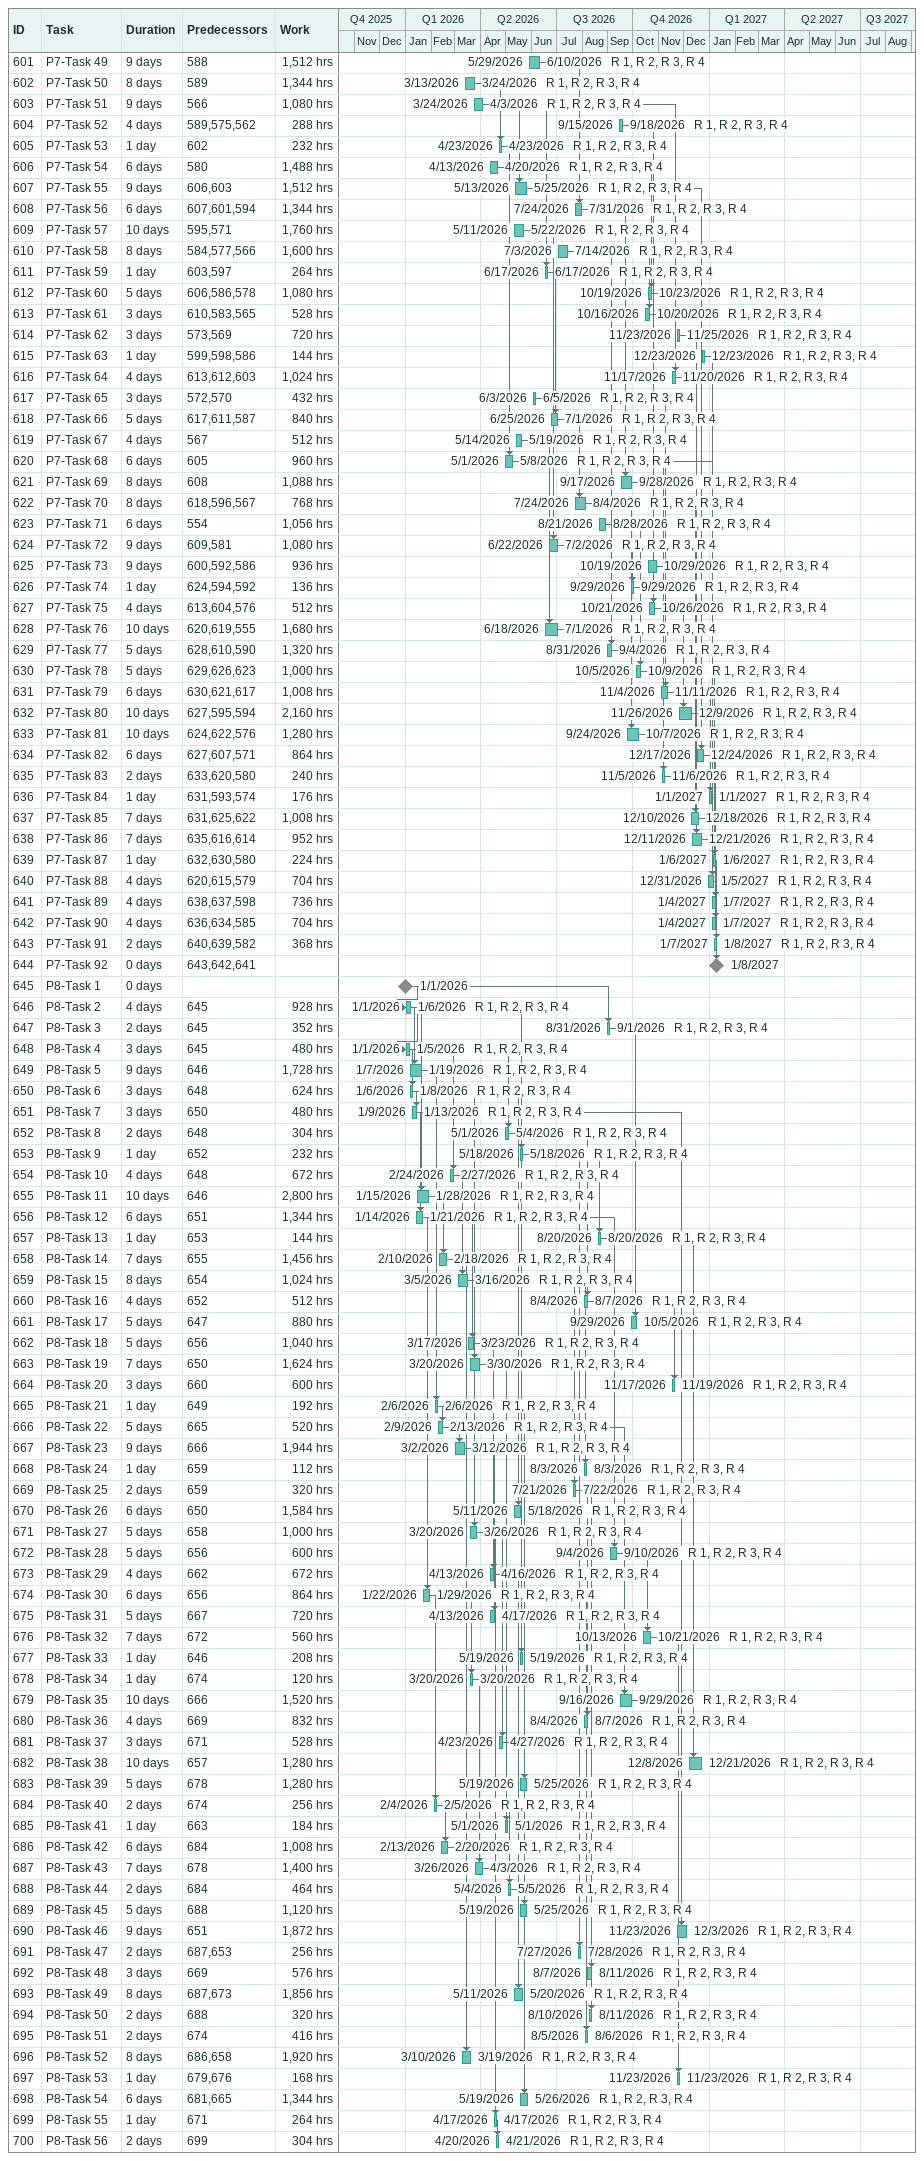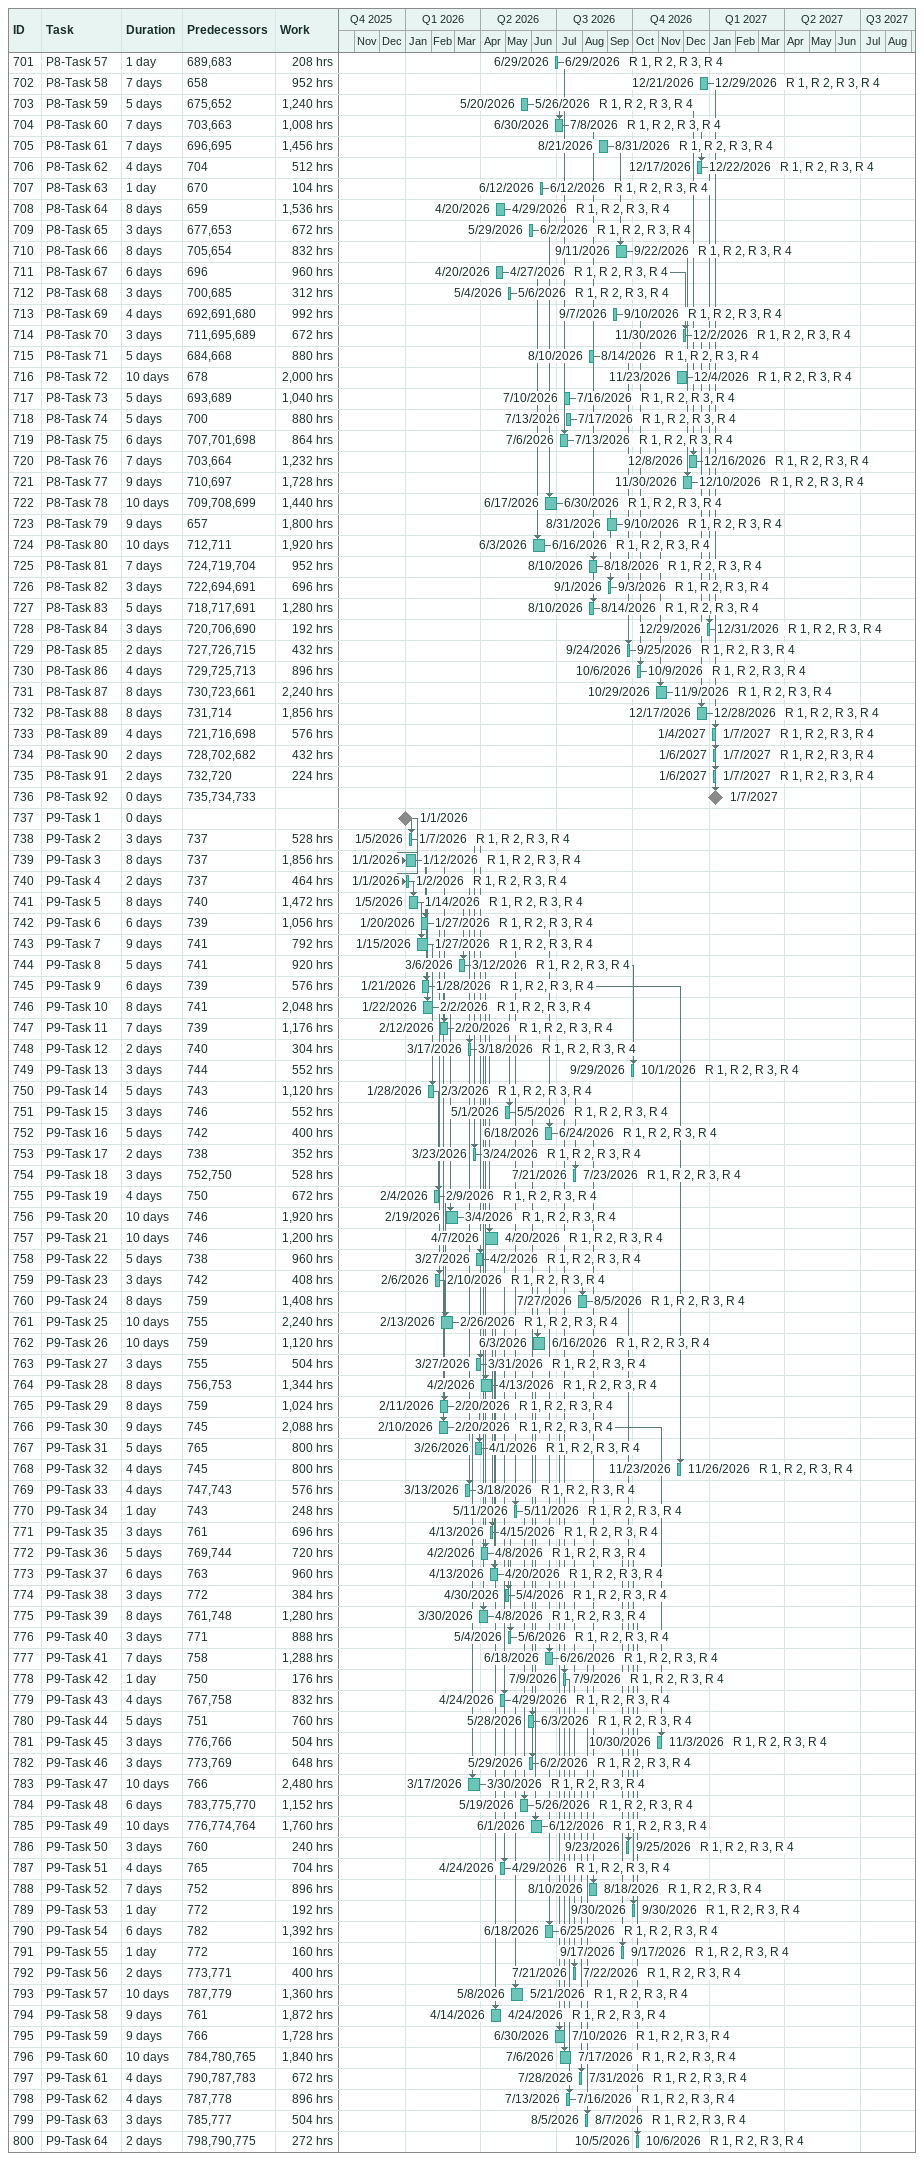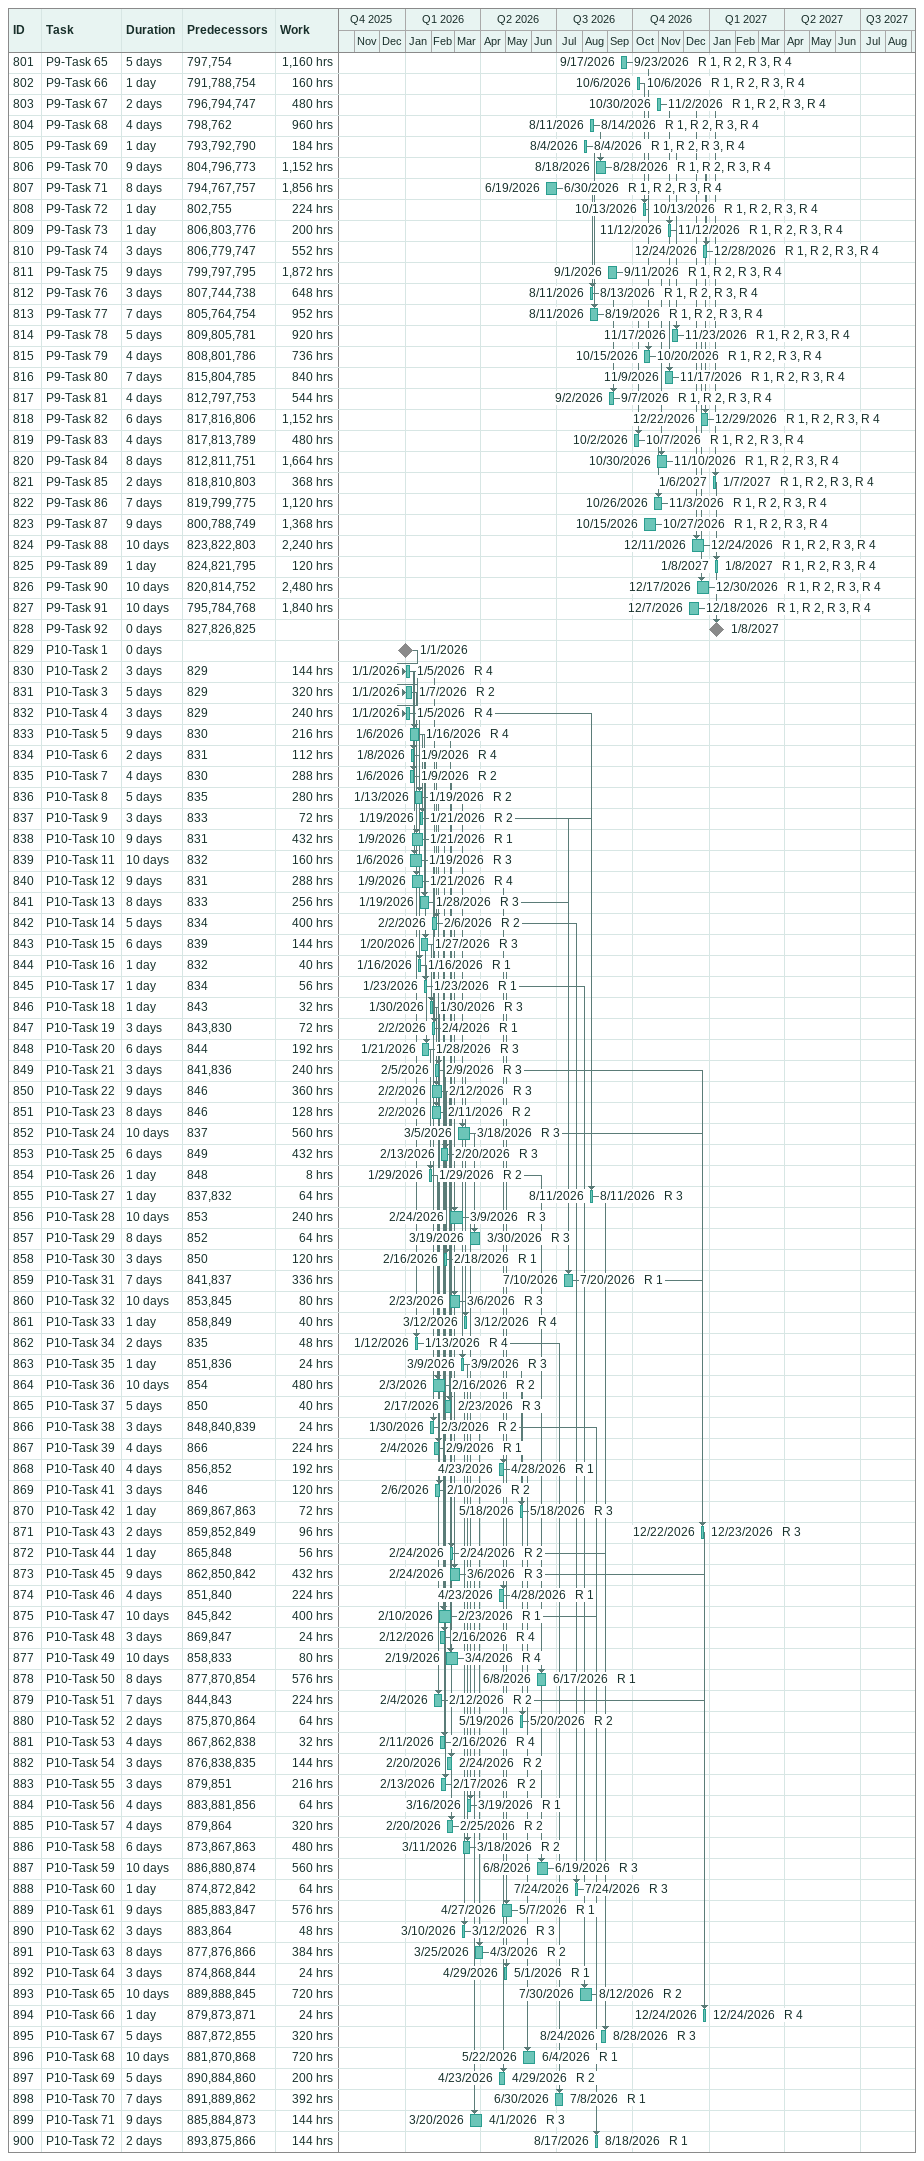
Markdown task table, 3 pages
| ID | Task | Duration | Start | Finish | Predecessors | Resources | Work (h) |
|---|---|---|---|---|---|---|---|
| 601 | P7-Task 49 | 9d | 2026-05-29 | 2026-06-10 | 588 | R 1, R 2, R 3, R 4 | 1512 |
| 602 | P7-Task 50 | 8d | 2026-03-13 | 2026-03-24 | 589 | R 1, R 2, R 3, R 4 | 1344 |
| 603 | P7-Task 51 | 9d | 2026-03-24 | 2026-04-03 | 566 | R 1, R 2, R 3, R 4 | 1080 |
| 604 | P7-Task 52 | 4d | 2026-09-15 | 2026-09-18 | 589, 575, 562 | R 1, R 2, R 3, R 4 | 288 |
| 605 | P7-Task 53 | 1d | 2026-04-23 | 2026-04-23 | 602 | R 1, R 2, R 3, R 4 | 232 |
| 606 | P7-Task 54 | 6d | 2026-04-13 | 2026-04-20 | 580 | R 1, R 2, R 3, R 4 | 1488 |
| 607 | P7-Task 55 | 9d | 2026-05-13 | 2026-05-25 | 606, 603 | R 1, R 2, R 3, R 4 | 1512 |
| 608 | P7-Task 56 | 6d | 2026-07-24 | 2026-07-31 | 607, 601, 594 | R 1, R 2, R 3, R 4 | 1344 |
| 609 | P7-Task 57 | 10d | 2026-05-11 | 2026-05-22 | 595, 571 | R 1, R 2, R 3, R 4 | 1760 |
| 610 | P7-Task 58 | 8d | 2026-07-03 | 2026-07-14 | 584, 577, 566 | R 1, R 2, R 3, R 4 | 1600 |
| 611 | P7-Task 59 | 1d | 2026-06-17 | 2026-06-17 | 603, 597 | R 1, R 2, R 3, R 4 | 264 |
| 612 | P7-Task 60 | 5d | 2026-10-19 | 2026-10-23 | 606, 586, 578 | R 1, R 2, R 3, R 4 | 1080 |
| 613 | P7-Task 61 | 3d | 2026-10-16 | 2026-10-20 | 610, 583, 565 | R 1, R 2, R 3, R 4 | 528 |
| 614 | P7-Task 62 | 3d | 2026-11-23 | 2026-11-25 | 573, 569 | R 1, R 2, R 3, R 4 | 720 |
| 615 | P7-Task 63 | 1d | 2026-12-23 | 2026-12-23 | 599, 598, 586 | R 1, R 2, R 3, R 4 | 144 |
| 616 | P7-Task 64 | 4d | 2026-11-17 | 2026-11-20 | 613, 612, 603 | R 1, R 2, R 3, R 4 | 1024 |
| 617 | P7-Task 65 | 3d | 2026-06-03 | 2026-06-05 | 572, 570 | R 1, R 2, R 3, R 4 | 432 |
| 618 | P7-Task 66 | 5d | 2026-06-25 | 2026-07-01 | 617, 611, 587 | R 1, R 2, R 3, R 4 | 840 |
| 619 | P7-Task 67 | 4d | 2026-05-14 | 2026-05-19 | 567 | R 1, R 2, R 3, R 4 | 512 |
| 620 | P7-Task 68 | 6d | 2026-05-01 | 2026-05-08 | 605 | R 1, R 2, R 3, R 4 | 960 |
| 621 | P7-Task 69 | 8d | 2026-09-17 | 2026-09-28 | 608 | R 1, R 2, R 3, R 4 | 1088 |
| 622 | P7-Task 70 | 8d | 2026-07-24 | 2026-08-04 | 618, 596, 567 | R 1, R 2, R 3, R 4 | 768 |
| 623 | P7-Task 71 | 6d | 2026-08-21 | 2026-08-28 | 554 | R 1, R 2, R 3, R 4 | 1056 |
| 624 | P7-Task 72 | 9d | 2026-06-22 | 2026-07-02 | 609, 581 | R 1, R 2, R 3, R 4 | 1080 |
| 625 | P7-Task 73 | 9d | 2026-10-19 | 2026-10-29 | 600, 592, 586 | R 1, R 2, R 3, R 4 | 936 |
| 626 | P7-Task 74 | 1d | 2026-09-29 | 2026-09-29 | 624, 594, 592 | R 1, R 2, R 3, R 4 | 136 |
| 627 | P7-Task 75 | 4d | 2026-10-21 | 2026-10-26 | 613, 604, 576 | R 1, R 2, R 3, R 4 | 512 |
| 628 | P7-Task 76 | 10d | 2026-06-18 | 2026-07-01 | 620, 619, 555 | R 1, R 2, R 3, R 4 | 1680 |
| 629 | P7-Task 77 | 5d | 2026-08-31 | 2026-09-04 | 628, 610, 590 | R 1, R 2, R 3, R 4 | 1320 |
| 630 | P7-Task 78 | 5d | 2026-10-05 | 2026-10-09 | 629, 626, 623 | R 1, R 2, R 3, R 4 | 1000 |
| 631 | P7-Task 79 | 6d | 2026-11-04 | 2026-11-11 | 630, 621, 617 | R 1, R 2, R 3, R 4 | 1008 |
| 632 | P7-Task 80 | 10d | 2026-11-26 | 2026-12-09 | 627, 595, 594 | R 1, R 2, R 3, R 4 | 2160 |
| 633 | P7-Task 81 | 10d | 2026-09-24 | 2026-10-07 | 624, 622, 576 | R 1, R 2, R 3, R 4 | 1280 |
| 634 | P7-Task 82 | 6d | 2026-12-17 | 2026-12-24 | 627, 607, 571 | R 1, R 2, R 3, R 4 | 864 |
| 635 | P7-Task 83 | 2d | 2026-11-05 | 2026-11-06 | 633, 620, 580 | R 1, R 2, R 3, R 4 | 240 |
| 636 | P7-Task 84 | 1d | 2027-01-01 | 2027-01-01 | 631, 593, 574 | R 1, R 2, R 3, R 4 | 176 |
| 637 | P7-Task 85 | 7d | 2026-12-10 | 2026-12-18 | 631, 625, 622 | R 1, R 2, R 3, R 4 | 1008 |
| 638 | P7-Task 86 | 7d | 2026-12-11 | 2026-12-21 | 635, 616, 614 | R 1, R 2, R 3, R 4 | 952 |
| 639 | P7-Task 87 | 1d | 2027-01-06 | 2027-01-06 | 632, 630, 580 | R 1, R 2, R 3, R 4 | 224 |
| 640 | P7-Task 88 | 4d | 2026-12-31 | 2027-01-05 | 620, 615, 579 | R 1, R 2, R 3, R 4 | 704 |
| 641 | P7-Task 89 | 4d | 2027-01-04 | 2027-01-07 | 638, 637, 598 | R 1, R 2, R 3, R 4 | 736 |
| 642 | P7-Task 90 | 4d | 2027-01-04 | 2027-01-07 | 636, 634, 585 | R 1, R 2, R 3, R 4 | 704 |
| 643 | P7-Task 91 | 2d | 2027-01-07 | 2027-01-08 | 640, 639, 582 | R 1, R 2, R 3, R 4 | 368 |
| 644 | P7-Task 92 | 0d | 2027-01-08 | 2027-01-08 | 643, 642, 641 |  |  |
| 645 | P8-Task 1 | 0d | 2026-01-01 | 2026-01-01 |  |  |  |
| 646 | P8-Task 2 | 4d | 2026-01-01 | 2026-01-06 | 645 | R 1, R 2, R 3, R 4 | 928 |
| 647 | P8-Task 3 | 2d | 2026-08-31 | 2026-09-01 | 645 | R 1, R 2, R 3, R 4 | 352 |
| 648 | P8-Task 4 | 3d | 2026-01-01 | 2026-01-05 | 645 | R 1, R 2, R 3, R 4 | 480 |
| 649 | P8-Task 5 | 9d | 2026-01-07 | 2026-01-19 | 646 | R 1, R 2, R 3, R 4 | 1728 |
| 650 | P8-Task 6 | 3d | 2026-01-06 | 2026-01-08 | 648 | R 1, R 2, R 3, R 4 | 624 |
| 651 | P8-Task 7 | 3d | 2026-01-09 | 2026-01-13 | 650 | R 1, R 2, R 3, R 4 | 480 |
| 652 | P8-Task 8 | 2d | 2026-05-01 | 2026-05-04 | 648 | R 1, R 2, R 3, R 4 | 304 |
| 653 | P8-Task 9 | 1d | 2026-05-18 | 2026-05-18 | 652 | R 1, R 2, R 3, R 4 | 232 |
| 654 | P8-Task 10 | 4d | 2026-02-24 | 2026-02-27 | 648 | R 1, R 2, R 3, R 4 | 672 |
| 655 | P8-Task 11 | 10d | 2026-01-15 | 2026-01-28 | 646 | R 1, R 2, R 3, R 4 | 2800 |
| 656 | P8-Task 12 | 6d | 2026-01-14 | 2026-01-21 | 651 | R 1, R 2, R 3, R 4 | 1344 |
| 657 | P8-Task 13 | 1d | 2026-08-20 | 2026-08-20 | 653 | R 1, R 2, R 3, R 4 | 144 |
| 658 | P8-Task 14 | 7d | 2026-02-10 | 2026-02-18 | 655 | R 1, R 2, R 3, R 4 | 1456 |
| 659 | P8-Task 15 | 8d | 2026-03-05 | 2026-03-16 | 654 | R 1, R 2, R 3, R 4 | 1024 |
| 660 | P8-Task 16 | 4d | 2026-08-04 | 2026-08-07 | 652 | R 1, R 2, R 3, R 4 | 512 |
| 661 | P8-Task 17 | 5d | 2026-09-29 | 2026-10-05 | 647 | R 1, R 2, R 3, R 4 | 880 |
| 662 | P8-Task 18 | 5d | 2026-03-17 | 2026-03-23 | 656 | R 1, R 2, R 3, R 4 | 1040 |
| 663 | P8-Task 19 | 7d | 2026-03-20 | 2026-03-30 | 650 | R 1, R 2, R 3, R 4 | 1624 |
| 664 | P8-Task 20 | 3d | 2026-11-17 | 2026-11-19 | 660 | R 1, R 2, R 3, R 4 | 600 |
| 665 | P8-Task 21 | 1d | 2026-02-06 | 2026-02-06 | 649 | R 1, R 2, R 3, R 4 | 192 |
| 666 | P8-Task 22 | 5d | 2026-02-09 | 2026-02-13 | 665 | R 1, R 2, R 3, R 4 | 520 |
| 667 | P8-Task 23 | 9d | 2026-03-02 | 2026-03-12 | 666 | R 1, R 2, R 3, R 4 | 1944 |
| 668 | P8-Task 24 | 1d | 2026-08-03 | 2026-08-03 | 659 | R 1, R 2, R 3, R 4 | 112 |
| 669 | P8-Task 25 | 2d | 2026-07-21 | 2026-07-22 | 659 | R 1, R 2, R 3, R 4 | 320 |
| 670 | P8-Task 26 | 6d | 2026-05-11 | 2026-05-18 | 650 | R 1, R 2, R 3, R 4 | 1584 |
| 671 | P8-Task 27 | 5d | 2026-03-20 | 2026-03-26 | 658 | R 1, R 2, R 3, R 4 | 1000 |
| 672 | P8-Task 28 | 5d | 2026-09-04 | 2026-09-10 | 656 | R 1, R 2, R 3, R 4 | 600 |
| 673 | P8-Task 29 | 4d | 2026-04-13 | 2026-04-16 | 662 | R 1, R 2, R 3, R 4 | 672 |
| 674 | P8-Task 30 | 6d | 2026-01-22 | 2026-01-29 | 656 | R 1, R 2, R 3, R 4 | 864 |
| 675 | P8-Task 31 | 5d | 2026-04-13 | 2026-04-17 | 667 | R 1, R 2, R 3, R 4 | 720 |
| 676 | P8-Task 32 | 7d | 2026-10-13 | 2026-10-21 | 672 | R 1, R 2, R 3, R 4 | 560 |
| 677 | P8-Task 33 | 1d | 2026-05-19 | 2026-05-19 | 646 | R 1, R 2, R 3, R 4 | 208 |
| 678 | P8-Task 34 | 1d | 2026-03-20 | 2026-03-20 | 674 | R 1, R 2, R 3, R 4 | 120 |
| 679 | P8-Task 35 | 10d | 2026-09-16 | 2026-09-29 | 666 | R 1, R 2, R 3, R 4 | 1520 |
| 680 | P8-Task 36 | 4d | 2026-08-04 | 2026-08-07 | 669 | R 1, R 2, R 3, R 4 | 832 |
| 681 | P8-Task 37 | 3d | 2026-04-23 | 2026-04-27 | 671 | R 1, R 2, R 3, R 4 | 528 |
| 682 | P8-Task 38 | 10d | 2026-12-08 | 2026-12-21 | 657 | R 1, R 2, R 3, R 4 | 1280 |
| 683 | P8-Task 39 | 5d | 2026-05-19 | 2026-05-25 | 678 | R 1, R 2, R 3, R 4 | 1280 |
| 684 | P8-Task 40 | 2d | 2026-02-04 | 2026-02-05 | 674 | R 1, R 2, R 3, R 4 | 256 |
| 685 | P8-Task 41 | 1d | 2026-05-01 | 2026-05-01 | 663 | R 1, R 2, R 3, R 4 | 184 |
| 686 | P8-Task 42 | 6d | 2026-02-13 | 2026-02-20 | 684 | R 1, R 2, R 3, R 4 | 1008 |
| 687 | P8-Task 43 | 7d | 2026-03-26 | 2026-04-03 | 678 | R 1, R 2, R 3, R 4 | 1400 |
| 688 | P8-Task 44 | 2d | 2026-05-04 | 2026-05-05 | 684 | R 1, R 2, R 3, R 4 | 464 |
| 689 | P8-Task 45 | 5d | 2026-05-19 | 2026-05-25 | 688 | R 1, R 2, R 3, R 4 | 1120 |
| 690 | P8-Task 46 | 9d | 2026-11-23 | 2026-12-03 | 651 | R 1, R 2, R 3, R 4 | 1872 |
| 691 | P8-Task 47 | 2d | 2026-07-27 | 2026-07-28 | 687, 653 | R 1, R 2, R 3, R 4 | 256 |
| 692 | P8-Task 48 | 3d | 2026-08-07 | 2026-08-11 | 669 | R 1, R 2, R 3, R 4 | 576 |
| 693 | P8-Task 49 | 8d | 2026-05-11 | 2026-05-20 | 687, 673 | R 1, R 2, R 3, R 4 | 1856 |
| 694 | P8-Task 50 | 2d | 2026-08-10 | 2026-08-11 | 688 | R 1, R 2, R 3, R 4 | 320 |
| 695 | P8-Task 51 | 2d | 2026-08-05 | 2026-08-06 | 674 | R 1, R 2, R 3, R 4 | 416 |
| 696 | P8-Task 52 | 8d | 2026-03-10 | 2026-03-19 | 686, 658 | R 1, R 2, R 3, R 4 | 1920 |
| 697 | P8-Task 53 | 1d | 2026-11-23 | 2026-11-23 | 679, 676 | R 1, R 2, R 3, R 4 | 168 |
| 698 | P8-Task 54 | 6d | 2026-05-19 | 2026-05-26 | 681, 665 | R 1, R 2, R 3, R 4 | 1344 |
| 699 | P8-Task 55 | 1d | 2026-04-17 | 2026-04-17 | 671 | R 1, R 2, R 3, R 4 | 264 |
| 700 | P8-Task 56 | 2d | 2026-04-20 | 2026-04-21 | 699 | R 1, R 2, R 3, R 4 | 304 |
| 701 | P8-Task 57 | 1d | 2026-06-29 | 2026-06-29 | 689, 683 | R 1, R 2, R 3, R 4 | 208 |
| 702 | P8-Task 58 | 7d | 2026-12-21 | 2026-12-29 | 658 | R 1, R 2, R 3, R 4 | 952 |
| 703 | P8-Task 59 | 5d | 2026-05-20 | 2026-05-26 | 675, 652 | R 1, R 2, R 3, R 4 | 1240 |
| 704 | P8-Task 60 | 7d | 2026-06-30 | 2026-07-08 | 703, 663 | R 1, R 2, R 3, R 4 | 1008 |
| 705 | P8-Task 61 | 7d | 2026-08-21 | 2026-08-31 | 696, 695 | R 1, R 2, R 3, R 4 | 1456 |
| 706 | P8-Task 62 | 4d | 2026-12-17 | 2026-12-22 | 704 | R 1, R 2, R 3, R 4 | 512 |
| 707 | P8-Task 63 | 1d | 2026-06-12 | 2026-06-12 | 670 | R 1, R 2, R 3, R 4 | 104 |
| 708 | P8-Task 64 | 8d | 2026-04-20 | 2026-04-29 | 659 | R 1, R 2, R 3, R 4 | 1536 |
| 709 | P8-Task 65 | 3d | 2026-05-29 | 2026-06-02 | 677, 653 | R 1, R 2, R 3, R 4 | 672 |
| 710 | P8-Task 66 | 8d | 2026-09-11 | 2026-09-22 | 705, 654 | R 1, R 2, R 3, R 4 | 832 |
| 711 | P8-Task 67 | 6d | 2026-04-20 | 2026-04-27 | 696 | R 1, R 2, R 3, R 4 | 960 |
| 712 | P8-Task 68 | 3d | 2026-05-04 | 2026-05-06 | 700, 685 | R 1, R 2, R 3, R 4 | 312 |
| 713 | P8-Task 69 | 4d | 2026-09-07 | 2026-09-10 | 692, 691, 680 | R 1, R 2, R 3, R 4 | 992 |
| 714 | P8-Task 70 | 3d | 2026-11-30 | 2026-12-02 | 711, 695, 689 | R 1, R 2, R 3, R 4 | 672 |
| 715 | P8-Task 71 | 5d | 2026-08-10 | 2026-08-14 | 684, 668 | R 1, R 2, R 3, R 4 | 880 |
| 716 | P8-Task 72 | 10d | 2026-11-23 | 2026-12-04 | 678 | R 1, R 2, R 3, R 4 | 2000 |
| 717 | P8-Task 73 | 5d | 2026-07-10 | 2026-07-16 | 693, 689 | R 1, R 2, R 3, R 4 | 1040 |
| 718 | P8-Task 74 | 5d | 2026-07-13 | 2026-07-17 | 700 | R 1, R 2, R 3, R 4 | 880 |
| 719 | P8-Task 75 | 6d | 2026-07-06 | 2026-07-13 | 707, 701, 698 | R 1, R 2, R 3, R 4 | 864 |
| 720 | P8-Task 76 | 7d | 2026-12-08 | 2026-12-16 | 703, 664 | R 1, R 2, R 3, R 4 | 1232 |
| 721 | P8-Task 77 | 9d | 2026-11-30 | 2026-12-10 | 710, 697 | R 1, R 2, R 3, R 4 | 1728 |
| 722 | P8-Task 78 | 10d | 2026-06-17 | 2026-06-30 | 709, 708, 699 | R 1, R 2, R 3, R 4 | 1440 |
| 723 | P8-Task 79 | 9d | 2026-08-31 | 2026-09-10 | 657 | R 1, R 2, R 3, R 4 | 1800 |
| 724 | P8-Task 80 | 10d | 2026-06-03 | 2026-06-16 | 712, 711 | R 1, R 2, R 3, R 4 | 1920 |
| 725 | P8-Task 81 | 7d | 2026-08-10 | 2026-08-18 | 724, 719, 704 | R 1, R 2, R 3, R 4 | 952 |
| 726 | P8-Task 82 | 3d | 2026-09-01 | 2026-09-03 | 722, 694, 691 | R 1, R 2, R 3, R 4 | 696 |
| 727 | P8-Task 83 | 5d | 2026-08-10 | 2026-08-14 | 718, 717, 691 | R 1, R 2, R 3, R 4 | 1280 |
| 728 | P8-Task 84 | 3d | 2026-12-29 | 2026-12-31 | 720, 706, 690 | R 1, R 2, R 3, R 4 | 192 |
| 729 | P8-Task 85 | 2d | 2026-09-24 | 2026-09-25 | 727, 726, 715 | R 1, R 2, R 3, R 4 | 432 |
| 730 | P8-Task 86 | 4d | 2026-10-06 | 2026-10-09 | 729, 725, 713 | R 1, R 2, R 3, R 4 | 896 |
| 731 | P8-Task 87 | 8d | 2026-10-29 | 2026-11-09 | 730, 723, 661 | R 1, R 2, R 3, R 4 | 2240 |
| 732 | P8-Task 88 | 8d | 2026-12-17 | 2026-12-28 | 731, 714 | R 1, R 2, R 3, R 4 | 1856 |
| 733 | P8-Task 89 | 4d | 2027-01-04 | 2027-01-07 | 721, 716, 698 | R 1, R 2, R 3, R 4 | 576 |
| 734 | P8-Task 90 | 2d | 2027-01-06 | 2027-01-07 | 728, 702, 682 | R 1, R 2, R 3, R 4 | 432 |
| 735 | P8-Task 91 | 2d | 2027-01-06 | 2027-01-07 | 732, 720 | R 1, R 2, R 3, R 4 | 224 |
| 736 | P8-Task 92 | 0d | 2027-01-07 | 2027-01-07 | 735, 734, 733 |  |  |
| 737 | P9-Task 1 | 0d | 2026-01-01 | 2026-01-01 |  |  |  |
| 738 | P9-Task 2 | 3d | 2026-01-05 | 2026-01-07 | 737 | R 1, R 2, R 3, R 4 | 528 |
| 739 | P9-Task 3 | 8d | 2026-01-01 | 2026-01-12 | 737 | R 1, R 2, R 3, R 4 | 1856 |
| 740 | P9-Task 4 | 2d | 2026-01-01 | 2026-01-02 | 737 | R 1, R 2, R 3, R 4 | 464 |
| 741 | P9-Task 5 | 8d | 2026-01-05 | 2026-01-14 | 740 | R 1, R 2, R 3, R 4 | 1472 |
| 742 | P9-Task 6 | 6d | 2026-01-20 | 2026-01-27 | 739 | R 1, R 2, R 3, R 4 | 1056 |
| 743 | P9-Task 7 | 9d | 2026-01-15 | 2026-01-27 | 741 | R 1, R 2, R 3, R 4 | 792 |
| 744 | P9-Task 8 | 5d | 2026-03-06 | 2026-03-12 | 741 | R 1, R 2, R 3, R 4 | 920 |
| 745 | P9-Task 9 | 6d | 2026-01-21 | 2026-01-28 | 739 | R 1, R 2, R 3, R 4 | 576 |
| 746 | P9-Task 10 | 8d | 2026-01-22 | 2026-02-02 | 741 | R 1, R 2, R 3, R 4 | 2048 |
| 747 | P9-Task 11 | 7d | 2026-02-12 | 2026-02-20 | 739 | R 1, R 2, R 3, R 4 | 1176 |
| 748 | P9-Task 12 | 2d | 2026-03-17 | 2026-03-18 | 740 | R 1, R 2, R 3, R 4 | 304 |
| 749 | P9-Task 13 | 3d | 2026-09-29 | 2026-10-01 | 744 | R 1, R 2, R 3, R 4 | 552 |
| 750 | P9-Task 14 | 5d | 2026-01-28 | 2026-02-03 | 743 | R 1, R 2, R 3, R 4 | 1120 |
| 751 | P9-Task 15 | 3d | 2026-05-01 | 2026-05-05 | 746 | R 1, R 2, R 3, R 4 | 552 |
| 752 | P9-Task 16 | 5d | 2026-06-18 | 2026-06-24 | 742 | R 1, R 2, R 3, R 4 | 400 |
| 753 | P9-Task 17 | 2d | 2026-03-23 | 2026-03-24 | 738 | R 1, R 2, R 3, R 4 | 352 |
| 754 | P9-Task 18 | 3d | 2026-07-21 | 2026-07-23 | 752, 750 | R 1, R 2, R 3, R 4 | 528 |
| 755 | P9-Task 19 | 4d | 2026-02-04 | 2026-02-09 | 750 | R 1, R 2, R 3, R 4 | 672 |
| 756 | P9-Task 20 | 10d | 2026-02-19 | 2026-03-04 | 746 | R 1, R 2, R 3, R 4 | 1920 |
| 757 | P9-Task 21 | 10d | 2026-04-07 | 2026-04-20 | 746 | R 1, R 2, R 3, R 4 | 1200 |
| 758 | P9-Task 22 | 5d | 2026-03-27 | 2026-04-02 | 738 | R 1, R 2, R 3, R 4 | 960 |
| 759 | P9-Task 23 | 3d | 2026-02-06 | 2026-02-10 | 742 | R 1, R 2, R 3, R 4 | 408 |
| 760 | P9-Task 24 | 8d | 2026-07-27 | 2026-08-05 | 759 | R 1, R 2, R 3, R 4 | 1408 |
| 761 | P9-Task 25 | 10d | 2026-02-13 | 2026-02-26 | 755 | R 1, R 2, R 3, R 4 | 2240 |
| 762 | P9-Task 26 | 10d | 2026-06-03 | 2026-06-16 | 759 | R 1, R 2, R 3, R 4 | 1120 |
| 763 | P9-Task 27 | 3d | 2026-03-27 | 2026-03-31 | 755 | R 1, R 2, R 3, R 4 | 504 |
| 764 | P9-Task 28 | 8d | 2026-04-02 | 2026-04-13 | 756, 753 | R 1, R 2, R 3, R 4 | 1344 |
| 765 | P9-Task 29 | 8d | 2026-02-11 | 2026-02-20 | 759 | R 1, R 2, R 3, R 4 | 1024 |
| 766 | P9-Task 30 | 9d | 2026-02-10 | 2026-02-20 | 745 | R 1, R 2, R 3, R 4 | 2088 |
| 767 | P9-Task 31 | 5d | 2026-03-26 | 2026-04-01 | 765 | R 1, R 2, R 3, R 4 | 800 |
| 768 | P9-Task 32 | 4d | 2026-11-23 | 2026-11-26 | 745 | R 1, R 2, R 3, R 4 | 800 |
| 769 | P9-Task 33 | 4d | 2026-03-13 | 2026-03-18 | 747, 743 | R 1, R 2, R 3, R 4 | 576 |
| 770 | P9-Task 34 | 1d | 2026-05-11 | 2026-05-11 | 743 | R 1, R 2, R 3, R 4 | 248 |
| 771 | P9-Task 35 | 3d | 2026-04-13 | 2026-04-15 | 761 | R 1, R 2, R 3, R 4 | 696 |
| 772 | P9-Task 36 | 5d | 2026-04-02 | 2026-04-08 | 769, 744 | R 1, R 2, R 3, R 4 | 720 |
| 773 | P9-Task 37 | 6d | 2026-04-13 | 2026-04-20 | 763 | R 1, R 2, R 3, R 4 | 960 |
| 774 | P9-Task 38 | 3d | 2026-04-30 | 2026-05-04 | 772 | R 1, R 2, R 3, R 4 | 384 |
| 775 | P9-Task 39 | 8d | 2026-03-30 | 2026-04-08 | 761, 748 | R 1, R 2, R 3, R 4 | 1280 |
| 776 | P9-Task 40 | 3d | 2026-05-04 | 2026-05-06 | 771 | R 1, R 2, R 3, R 4 | 888 |
| 777 | P9-Task 41 | 7d | 2026-06-18 | 2026-06-26 | 758 | R 1, R 2, R 3, R 4 | 1288 |
| 778 | P9-Task 42 | 1d | 2026-07-09 | 2026-07-09 | 750 | R 1, R 2, R 3, R 4 | 176 |
| 779 | P9-Task 43 | 4d | 2026-04-24 | 2026-04-29 | 767, 758 | R 1, R 2, R 3, R 4 | 832 |
| 780 | P9-Task 44 | 5d | 2026-05-28 | 2026-06-03 | 751 | R 1, R 2, R 3, R 4 | 760 |
| 781 | P9-Task 45 | 3d | 2026-10-30 | 2026-11-03 | 776, 766 | R 1, R 2, R 3, R 4 | 504 |
| 782 | P9-Task 46 | 3d | 2026-05-29 | 2026-06-02 | 773, 769 | R 1, R 2, R 3, R 4 | 648 |
| 783 | P9-Task 47 | 10d | 2026-03-17 | 2026-03-30 | 766 | R 1, R 2, R 3, R 4 | 2480 |
| 784 | P9-Task 48 | 6d | 2026-05-19 | 2026-05-26 | 783, 775, 770 | R 1, R 2, R 3, R 4 | 1152 |
| 785 | P9-Task 49 | 10d | 2026-06-01 | 2026-06-12 | 776, 774, 764 | R 1, R 2, R 3, R 4 | 1760 |
| 786 | P9-Task 50 | 3d | 2026-09-23 | 2026-09-25 | 760 | R 1, R 2, R 3, R 4 | 240 |
| 787 | P9-Task 51 | 4d | 2026-04-24 | 2026-04-29 | 765 | R 1, R 2, R 3, R 4 | 704 |
| 788 | P9-Task 52 | 7d | 2026-08-10 | 2026-08-18 | 752 | R 1, R 2, R 3, R 4 | 896 |
| 789 | P9-Task 53 | 1d | 2026-09-30 | 2026-09-30 | 772 | R 1, R 2, R 3, R 4 | 192 |
| 790 | P9-Task 54 | 6d | 2026-06-18 | 2026-06-25 | 782 | R 1, R 2, R 3, R 4 | 1392 |
| 791 | P9-Task 55 | 1d | 2026-09-17 | 2026-09-17 | 772 | R 1, R 2, R 3, R 4 | 160 |
| 792 | P9-Task 56 | 2d | 2026-07-21 | 2026-07-22 | 773, 771 | R 1, R 2, R 3, R 4 | 400 |
| 793 | P9-Task 57 | 10d | 2026-05-08 | 2026-05-21 | 787, 779 | R 1, R 2, R 3, R 4 | 1360 |
| 794 | P9-Task 58 | 9d | 2026-04-14 | 2026-04-24 | 761 | R 1, R 2, R 3, R 4 | 1872 |
| 795 | P9-Task 59 | 9d | 2026-06-30 | 2026-07-10 | 766 | R 1, R 2, R 3, R 4 | 1728 |
| 796 | P9-Task 60 | 10d | 2026-07-06 | 2026-07-17 | 784, 780, 765 | R 1, R 2, R 3, R 4 | 1840 |
| 797 | P9-Task 61 | 4d | 2026-07-28 | 2026-07-31 | 790, 787, 783 | R 1, R 2, R 3, R 4 | 672 |
| 798 | P9-Task 62 | 4d | 2026-07-13 | 2026-07-16 | 787, 778 | R 1, R 2, R 3, R 4 | 896 |
| 799 | P9-Task 63 | 3d | 2026-08-05 | 2026-08-07 | 785, 777 | R 1, R 2, R 3, R 4 | 504 |
| 800 | P9-Task 64 | 2d | 2026-10-05 | 2026-10-06 | 798, 790, 775 | R 1, R 2, R 3, R 4 | 272 |
| 801 | P9-Task 65 | 5d | 2026-09-17 | 2026-09-23 | 797, 754 | R 1, R 2, R 3, R 4 | 1160 |
| 802 | P9-Task 66 | 1d | 2026-10-06 | 2026-10-06 | 791, 788, 754 | R 1, R 2, R 3, R 4 | 160 |
| 803 | P9-Task 67 | 2d | 2026-10-30 | 2026-11-02 | 796, 794, 747 | R 1, R 2, R 3, R 4 | 480 |
| 804 | P9-Task 68 | 4d | 2026-08-11 | 2026-08-14 | 798, 762 | R 1, R 2, R 3, R 4 | 960 |
| 805 | P9-Task 69 | 1d | 2026-08-04 | 2026-08-04 | 793, 792, 790 | R 1, R 2, R 3, R 4 | 184 |
| 806 | P9-Task 70 | 9d | 2026-08-18 | 2026-08-28 | 804, 796, 773 | R 1, R 2, R 3, R 4 | 1152 |
| 807 | P9-Task 71 | 8d | 2026-06-19 | 2026-06-30 | 794, 767, 757 | R 1, R 2, R 3, R 4 | 1856 |
| 808 | P9-Task 72 | 1d | 2026-10-13 | 2026-10-13 | 802, 755 | R 1, R 2, R 3, R 4 | 224 |
| 809 | P9-Task 73 | 1d | 2026-11-12 | 2026-11-12 | 806, 803, 776 | R 1, R 2, R 3, R 4 | 200 |
| 810 | P9-Task 74 | 3d | 2026-12-24 | 2026-12-28 | 806, 779, 747 | R 1, R 2, R 3, R 4 | 552 |
| 811 | P9-Task 75 | 9d | 2026-09-01 | 2026-09-11 | 799, 797, 795 | R 1, R 2, R 3, R 4 | 1872 |
| 812 | P9-Task 76 | 3d | 2026-08-11 | 2026-08-13 | 807, 744, 738 | R 1, R 2, R 3, R 4 | 648 |
| 813 | P9-Task 77 | 7d | 2026-08-11 | 2026-08-19 | 805, 764, 754 | R 1, R 2, R 3, R 4 | 952 |
| 814 | P9-Task 78 | 5d | 2026-11-17 | 2026-11-23 | 809, 805, 781 | R 1, R 2, R 3, R 4 | 920 |
| 815 | P9-Task 79 | 4d | 2026-10-15 | 2026-10-20 | 808, 801, 786 | R 1, R 2, R 3, R 4 | 736 |
| 816 | P9-Task 80 | 7d | 2026-11-09 | 2026-11-17 | 815, 804, 785 | R 1, R 2, R 3, R 4 | 840 |
| 817 | P9-Task 81 | 4d | 2026-09-02 | 2026-09-07 | 812, 797, 753 | R 1, R 2, R 3, R 4 | 544 |
| 818 | P9-Task 82 | 6d | 2026-12-22 | 2026-12-29 | 817, 816, 806 | R 1, R 2, R 3, R 4 | 1152 |
| 819 | P9-Task 83 | 4d | 2026-10-02 | 2026-10-07 | 817, 813, 789 | R 1, R 2, R 3, R 4 | 480 |
| 820 | P9-Task 84 | 8d | 2026-10-30 | 2026-11-10 | 812, 811, 751 | R 1, R 2, R 3, R 4 | 1664 |
| 821 | P9-Task 85 | 2d | 2027-01-06 | 2027-01-07 | 818, 810, 803 | R 1, R 2, R 3, R 4 | 368 |
| 822 | P9-Task 86 | 7d | 2026-10-26 | 2026-11-03 | 819, 799, 775 | R 1, R 2, R 3, R 4 | 1120 |
| 823 | P9-Task 87 | 9d | 2026-10-15 | 2026-10-27 | 800, 788, 749 | R 1, R 2, R 3, R 4 | 1368 |
| 824 | P9-Task 88 | 10d | 2026-12-11 | 2026-12-24 | 823, 822, 803 | R 1, R 2, R 3, R 4 | 2240 |
| 825 | P9-Task 89 | 1d | 2027-01-08 | 2027-01-08 | 824, 821, 795 | R 1, R 2, R 3, R 4 | 120 |
| 826 | P9-Task 90 | 10d | 2026-12-17 | 2026-12-30 | 820, 814, 752 | R 1, R 2, R 3, R 4 | 2480 |
| 827 | P9-Task 91 | 10d | 2026-12-07 | 2026-12-18 | 795, 784, 768 | R 1, R 2, R 3, R 4 | 1840 |
| 828 | P9-Task 92 | 0d | 2027-01-08 | 2027-01-08 | 827, 826, 825 |  |  |
| 829 | P10-Task 1 | 0d | 2026-01-01 | 2026-01-01 |  |  |  |
| 830 | P10-Task 2 | 3d | 2026-01-01 | 2026-01-05 | 829 | R 4 | 144 |
| 831 | P10-Task 3 | 5d | 2026-01-01 | 2026-01-07 | 829 | R 2 | 320 |
| 832 | P10-Task 4 | 3d | 2026-01-01 | 2026-01-05 | 829 | R 4 | 240 |
| 833 | P10-Task 5 | 9d | 2026-01-06 | 2026-01-16 | 830 | R 4 | 216 |
| 834 | P10-Task 6 | 2d | 2026-01-08 | 2026-01-09 | 831 | R 4 | 112 |
| 835 | P10-Task 7 | 4d | 2026-01-06 | 2026-01-09 | 830 | R 2 | 288 |
| 836 | P10-Task 8 | 5d | 2026-01-13 | 2026-01-19 | 835 | R 2 | 280 |
| 837 | P10-Task 9 | 3d | 2026-01-19 | 2026-01-21 | 833 | R 2 | 72 |
| 838 | P10-Task 10 | 9d | 2026-01-09 | 2026-01-21 | 831 | R 1 | 432 |
| 839 | P10-Task 11 | 10d | 2026-01-06 | 2026-01-19 | 832 | R 3 | 160 |
| 840 | P10-Task 12 | 9d | 2026-01-09 | 2026-01-21 | 831 | R 4 | 288 |
| 841 | P10-Task 13 | 8d | 2026-01-19 | 2026-01-28 | 833 | R 3 | 256 |
| 842 | P10-Task 14 | 5d | 2026-02-02 | 2026-02-06 | 834 | R 2 | 400 |
| 843 | P10-Task 15 | 6d | 2026-01-20 | 2026-01-27 | 839 | R 3 | 144 |
| 844 | P10-Task 16 | 1d | 2026-01-16 | 2026-01-16 | 832 | R 1 | 40 |
| 845 | P10-Task 17 | 1d | 2026-01-23 | 2026-01-23 | 834 | R 1 | 56 |
| 846 | P10-Task 18 | 1d | 2026-01-30 | 2026-01-30 | 843 | R 3 | 32 |
| 847 | P10-Task 19 | 3d | 2026-02-02 | 2026-02-04 | 843, 830 | R 1 | 72 |
| 848 | P10-Task 20 | 6d | 2026-01-21 | 2026-01-28 | 844 | R 3 | 192 |
| 849 | P10-Task 21 | 3d | 2026-02-05 | 2026-02-09 | 841, 836 | R 3 | 240 |
| 850 | P10-Task 22 | 9d | 2026-02-02 | 2026-02-12 | 846 | R 3 | 360 |
| 851 | P10-Task 23 | 8d | 2026-02-02 | 2026-02-11 | 846 | R 2 | 128 |
| 852 | P10-Task 24 | 10d | 2026-03-05 | 2026-03-18 | 837 | R 3 | 560 |
| 853 | P10-Task 25 | 6d | 2026-02-13 | 2026-02-20 | 849 | R 3 | 432 |
| 854 | P10-Task 26 | 1d | 2026-01-29 | 2026-01-29 | 848 | R 2 | 8 |
| 855 | P10-Task 27 | 1d | 2026-08-11 | 2026-08-11 | 837, 832 | R 3 | 64 |
| 856 | P10-Task 28 | 10d | 2026-02-24 | 2026-03-09 | 853 | R 3 | 240 |
| 857 | P10-Task 29 | 8d | 2026-03-19 | 2026-03-30 | 852 | R 3 | 64 |
| 858 | P10-Task 30 | 3d | 2026-02-16 | 2026-02-18 | 850 | R 1 | 120 |
| 859 | P10-Task 31 | 7d | 2026-07-10 | 2026-07-20 | 841, 837 | R 1 | 336 |
| 860 | P10-Task 32 | 10d | 2026-02-23 | 2026-03-06 | 853, 845 | R 3 | 80 |
| 861 | P10-Task 33 | 1d | 2026-03-12 | 2026-03-12 | 858, 849 | R 4 | 40 |
| 862 | P10-Task 34 | 2d | 2026-01-12 | 2026-01-13 | 835 | R 4 | 48 |
| 863 | P10-Task 35 | 1d | 2026-03-09 | 2026-03-09 | 851, 836 | R 3 | 24 |
| 864 | P10-Task 36 | 10d | 2026-02-03 | 2026-02-16 | 854 | R 2 | 480 |
| 865 | P10-Task 37 | 5d | 2026-02-17 | 2026-02-23 | 850 | R 3 | 40 |
| 866 | P10-Task 38 | 3d | 2026-01-30 | 2026-02-03 | 848, 840, 839 | R 2 | 24 |
| 867 | P10-Task 39 | 4d | 2026-02-04 | 2026-02-09 | 866 | R 1 | 224 |
| 868 | P10-Task 40 | 4d | 2026-04-23 | 2026-04-28 | 856, 852 | R 1 | 192 |
| 869 | P10-Task 41 | 3d | 2026-02-06 | 2026-02-10 | 846 | R 2 | 120 |
| 870 | P10-Task 42 | 1d | 2026-05-18 | 2026-05-18 | 869, 867, 863 | R 3 | 72 |
| 871 | P10-Task 43 | 2d | 2026-12-22 | 2026-12-23 | 859, 852, 849 | R 3 | 96 |
| 872 | P10-Task 44 | 1d | 2026-02-24 | 2026-02-24 | 865, 848 | R 2 | 56 |
| 873 | P10-Task 45 | 9d | 2026-02-24 | 2026-03-06 | 862, 850, 842 | R 3 | 432 |
| 874 | P10-Task 46 | 4d | 2026-04-23 | 2026-04-28 | 851, 840 | R 1 | 224 |
| 875 | P10-Task 47 | 10d | 2026-02-10 | 2026-02-23 | 845, 842 | R 1 | 400 |
| 876 | P10-Task 48 | 3d | 2026-02-12 | 2026-02-16 | 869, 847 | R 4 | 24 |
| 877 | P10-Task 49 | 10d | 2026-02-19 | 2026-03-04 | 858, 833 | R 4 | 80 |
| 878 | P10-Task 50 | 8d | 2026-06-08 | 2026-06-17 | 877, 870, 854 | R 1 | 576 |
| 879 | P10-Task 51 | 7d | 2026-02-04 | 2026-02-12 | 844, 843 | R 2 | 224 |
| 880 | P10-Task 52 | 2d | 2026-05-19 | 2026-05-20 | 875, 870, 864 | R 2 | 64 |
| 881 | P10-Task 53 | 4d | 2026-02-11 | 2026-02-16 | 867, 862, 838 | R 4 | 32 |
| 882 | P10-Task 54 | 3d | 2026-02-20 | 2026-02-24 | 876, 838, 835 | R 2 | 144 |
| 883 | P10-Task 55 | 3d | 2026-02-13 | 2026-02-17 | 879, 851 | R 2 | 216 |
| 884 | P10-Task 56 | 4d | 2026-03-16 | 2026-03-19 | 883, 881, 856 | R 1 | 64 |
| 885 | P10-Task 57 | 4d | 2026-02-20 | 2026-02-25 | 879, 864 | R 2 | 320 |
| 886 | P10-Task 58 | 6d | 2026-03-11 | 2026-03-18 | 873, 867, 863 | R 2 | 480 |
| 887 | P10-Task 59 | 10d | 2026-06-08 | 2026-06-19 | 886, 880, 874 | R 3 | 560 |
| 888 | P10-Task 60 | 1d | 2026-07-24 | 2026-07-24 | 874, 872, 842 | R 3 | 64 |
| 889 | P10-Task 61 | 9d | 2026-04-27 | 2026-05-07 | 885, 883, 847 | R 1 | 576 |
| 890 | P10-Task 62 | 3d | 2026-03-10 | 2026-03-12 | 883, 864 | R 3 | 48 |
| 891 | P10-Task 63 | 8d | 2026-03-25 | 2026-04-03 | 877, 876, 866 | R 2 | 384 |
| 892 | P10-Task 64 | 3d | 2026-04-29 | 2026-05-01 | 874, 868, 844 | R 1 | 24 |
| 893 | P10-Task 65 | 10d | 2026-07-30 | 2026-08-12 | 889, 888, 845 | R 2 | 720 |
| 894 | P10-Task 66 | 1d | 2026-12-24 | 2026-12-24 | 879, 873, 871 | R 4 | 24 |
| 895 | P10-Task 67 | 5d | 2026-08-24 | 2026-08-28 | 887, 872, 855 | R 3 | 320 |
| 896 | P10-Task 68 | 10d | 2026-05-22 | 2026-06-04 | 881, 870, 868 | R 1 | 720 |
| 897 | P10-Task 69 | 5d | 2026-04-23 | 2026-04-29 | 890, 884, 860 | R 2 | 200 |
| 898 | P10-Task 70 | 7d | 2026-06-30 | 2026-07-08 | 891, 889, 862 | R 1 | 392 |
| 899 | P10-Task 71 | 9d | 2026-03-20 | 2026-04-01 | 885, 884, 873 | R 3 | 144 |
| 900 | P10-Task 72 | 2d | 2026-08-17 | 2026-08-18 | 893, 875, 866 | R 1 | 144 |
